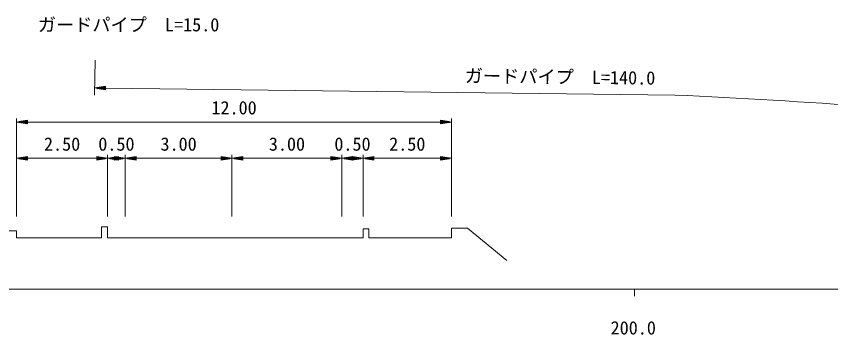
# Model space of a CAD drawing. Units: millimetres, scale not verified. Extents: x 40000 to 680000, y 20000 to 380000.
# Drawn here: x 182916 to 295022, y 198715 to 242557 of the extents above; entities that cross this region are included whole.
import ezdxf
from ezdxf.enums import TextEntityAlignment as Align

# ---------------------------------------------------------------- set-up
doc = ezdxf.new("R2010")
doc.units = ezdxf.units.MM
doc.header["$LTSCALE"] = 1000
for name, color, linetype, lineweight in [('M-BGD', 7, 'Continuous', 13), ('M-STR-HTXT', 7, 'Continuous', 13), ('M-TTL-BAND', 7, 'Continuous', 13)]:
    doc.layers.add(name, color=color, linetype=linetype, lineweight=lineweight)
doc.styles.add('ＭＳ ゴシック', font='')
doc.styles.get('ＭＳ ゴシック').set_extended_font_data('MS Gothic')

msp = doc.modelspace()

# ---------------------------------------------------------------- linework, layer by layer
at = {"layer": 'M-BGD'}
msp.add_lwpolyline([(175854, 209094), (180754, 213000), (182956, 213000), (182956, 212041), (194639, 212041), (194639, 213568), (195492, 213568), (195492, 212041), (230648, 212041), (230648, 213284), (231447, 213284), (231447, 212041), (242828, 212041), (242828, 213373), (245030, 213373), (250428, 208934)], dxfattribs=at)
at = {"layer": 'M-STR-HTXT'}
for p, q in [((193759, 236534), (193700, 231684)), ((193712, 232684), (195215, 232916)), ((193712, 232684), (195209, 232416)), ((193712, 232684), (195212, 232666)), ((195212, 232616), (194012, 232631)), ((195213, 232716), (194013, 232731)), ((194311, 232577), (195211, 232566)), ((194313, 232777), (195213, 232766)), ((195210, 232516), (194610, 232523)), ((195214, 232816), (194614, 232823)), ((194910, 232470), (195210, 232466)), ((194915, 232870), (195215, 232866)), ((195209, 232416), (195215, 232916)), ((195212, 232666), (273577, 231713)), ((182956, 215000), (182956, 228500)), ((182956, 228000), (184456, 228250)), ((182956, 228000), (184456, 227750)), ((182956, 228000), (184456, 228000)), ((184456, 228050), (183256, 228050)), ((184456, 227950), (183256, 227950)), ((183556, 228100), (184456, 228100)), ((183556, 227900), (184456, 227900)), ((184456, 228150), (183856, 228150)), ((184456, 227850), (183856, 227850)), ((184156, 228200), (184456, 228200)), ((184156, 227800), (184456, 227800)), ((184456, 227750), (184456, 228250)), ((184456, 228000), (195492, 228000)), ((195492, 228000), (197906, 228000)), ((197906, 228000), (212608, 228000)), ((212608, 228000), (227736, 228000)), ((227736, 228000), (230648, 228000)), ((230648, 228000), (241328, 228000)), ((242828, 228000), (241328, 228250)), ((241328, 228250), (241328, 227750)), ((241628, 228200), (241328, 228200)), ((241328, 228150), (241928, 228150)), ((242228, 228100), (241328, 228100)), ((241328, 228050), (242528, 228050)), ((242828, 228000), (241328, 227750)), ((242828, 228000), (241328, 228000)), ((241328, 227950), (242528, 227950)), ((242228, 227900), (241328, 227900)), ((241328, 227850), (241928, 227850)), ((241628, 227800), (241328, 227800)), ((242828, 215000), (242828, 228500)), ((182956, 223000), (184456, 223250)), ((183556, 223100), (184456, 223100)), ((184456, 223150), (183856, 223150)), ((184156, 223200), (184456, 223200)), ((184456, 222750), (184456, 223250)), ((195492, 223000), (193992, 223250)), ((193992, 223250), (193992, 222750)), ((194292, 223200), (193992, 223200)), ((193992, 223150), (194592, 223150)), ((194892, 223100), (193992, 223100)), ((195492, 215000), (195492, 223500)), ((195492, 223000), (196992, 223250)), ((196092, 223100), (196992, 223100)), ((196992, 223150), (196392, 223150)), ((197906, 223000), (196406, 223250)), ((196406, 223250), (196406, 222750)), ((196706, 223200), (196406, 223200)), ((196406, 223150), (197006, 223150)), ((197306, 223100), (196406, 223100)), ((196692, 223200), (196992, 223200)), ((196992, 222750), (196992, 223250)), ((197906, 215000), (197906, 223500)), ((197906, 223000), (199406, 223250)), ((198506, 223100), (199406, 223100)), ((199406, 223150), (198806, 223150)), ((199106, 223200), (199406, 223200)), ((199406, 222750), (199406, 223250)), ((212608, 223000), (211108, 223250)), ((211108, 223250), (211108, 222750)), ((211408, 223200), (211108, 223200)), ((211108, 223150), (211708, 223150)), ((212008, 223100), (211108, 223100)), ((212608, 215000), (212608, 223500)), ((212608, 223000), (214108, 223250)), ((213208, 223100), (214108, 223100)), ((214108, 223150), (213508, 223150)), ((213808, 223200), (214108, 223200)), ((214108, 222750), (214108, 223250)), ((227736, 223000), (226236, 223250)), ((226236, 223250), (226236, 222750)), ((226536, 223200), (226236, 223200)), ((226236, 223150), (226836, 223150)), ((227136, 223100), (226236, 223100)), ((227736, 215000), (227736, 223500)), ((227736, 223000), (229236, 223250)), ((228336, 223100), (229236, 223100)), ((229236, 223150), (228636, 223150)), ((228936, 223200), (229236, 223200)), ((230648, 223000), (229148, 223250)), ((229148, 223250), (229148, 222750)), ((229448, 223200), (229148, 223200)), ((229148, 223150), (229748, 223150)), ((230048, 223100), (229148, 223100)), ((229236, 222750), (229236, 223250)), ((230648, 215000), (230648, 223500)), ((230648, 223000), (232148, 223250)), ((231248, 223100), (232148, 223100)), ((232148, 223150), (231548, 223150)), ((231848, 223200), (232148, 223200)), ((232148, 222750), (232148, 223250)), ((242828, 223000), (241328, 223250)), ((241328, 223250), (241328, 222750)), ((241628, 223200), (241328, 223200)), ((241328, 223150), (241928, 223150)), ((242228, 223100), (241328, 223100)), ((182956, 223000), (184456, 222750)), ((182956, 223000), (184456, 223000)), ((184456, 223050), (183256, 223050)), ((184456, 222950), (183256, 222950)), ((183556, 222900), (184456, 222900)), ((184456, 222850), (183856, 222850)), ((184156, 222800), (184456, 222800)), ((184456, 223000), (193992, 223000)), ((193992, 223050), (195192, 223050)), ((195492, 223000), (193992, 222750)), ((195492, 223000), (193992, 223000)), ((193992, 222950), (195192, 222950)), ((194892, 222900), (193992, 222900)), ((193992, 222850), (194592, 222850)), ((194292, 222800), (193992, 222800)), ((195492, 223000), (196992, 222750)), ((195492, 223000), (196992, 223000)), ((196992, 223050), (195792, 223050)), ((196992, 222950), (195792, 222950)), ((196092, 222900), (196992, 222900)), ((196992, 222850), (196392, 222850)), ((196406, 223050), (197606, 223050)), ((197906, 223000), (196406, 222750)), ((197906, 223000), (196406, 223000)), ((196406, 222950), (197606, 222950)), ((197306, 222900), (196406, 222900)), ((196406, 222850), (197006, 222850)), ((196706, 222800), (196406, 222800)), ((196692, 222800), (196992, 222800)), ((197906, 223000), (199406, 222750)), ((197906, 223000), (199406, 223000)), ((199406, 223050), (198206, 223050)), ((199406, 222950), (198206, 222950)), ((198506, 222900), (199406, 222900)), ((199406, 222850), (198806, 222850)), ((199106, 222800), (199406, 222800)), ((199406, 223000), (211108, 223000)), ((211108, 223050), (212308, 223050)), ((212608, 223000), (211108, 222750)), ((212608, 223000), (211108, 223000)), ((211108, 222950), (212308, 222950)), ((212008, 222900), (211108, 222900)), ((211108, 222850), (211708, 222850)), ((211408, 222800), (211108, 222800)), ((212608, 223000), (214108, 222750)), ((212608, 223000), (214108, 223000)), ((214108, 223050), (212908, 223050)), ((214108, 222950), (212908, 222950)), ((213208, 222900), (214108, 222900)), ((214108, 222850), (213508, 222850)), ((213808, 222800), (214108, 222800)), ((214108, 223000), (226236, 223000)), ((226236, 223050), (227436, 223050)), ((227736, 223000), (226236, 222750)), ((227736, 223000), (226236, 223000)), ((226236, 222950), (227436, 222950)), ((227136, 222900), (226236, 222900)), ((226236, 222850), (226836, 222850)), ((226536, 222800), (226236, 222800)), ((227736, 223000), (229236, 222750)), ((227736, 223000), (229236, 223000)), ((229236, 223050), (228036, 223050)), ((229236, 222950), (228036, 222950)), ((228336, 222900), (229236, 222900)), ((229236, 222850), (228636, 222850)), ((228936, 222800), (229236, 222800)), ((229148, 223050), (230348, 223050)), ((230648, 223000), (229148, 222750)), ((230648, 223000), (229148, 223000)), ((229148, 222950), (230348, 222950)), ((230048, 222900), (229148, 222900)), ((229148, 222850), (229748, 222850)), ((229448, 222800), (229148, 222800)), ((230648, 223000), (232148, 222750)), ((230648, 223000), (232148, 223000)), ((232148, 223050), (230948, 223050)), ((232148, 222950), (230948, 222950)), ((231248, 222900), (232148, 222900)), ((232148, 222850), (231548, 222850)), ((231848, 222800), (232148, 222800)), ((232148, 223000), (241328, 223000)), ((241328, 223050), (242528, 223050)), ((242828, 223000), (241328, 222750)), ((242828, 223000), (241328, 223000)), ((241328, 222950), (242528, 222950)), ((242228, 222900), (241328, 222900)), ((241328, 222850), (241928, 222850)), ((241628, 222800), (241328, 222800))]:
    msp.add_line(p, q, dxfattribs=at)
msp.add_arc((219809, -914331), 1147305, 84.61279, 87.31388, dxfattribs=at)
at = {"layer": 'M-TTL-BAND'}
for p, q in [((40000, 205000), (579000, 205000)), ((268000, 205000), (268000, 204000))]:
    msp.add_line(p, q, dxfattribs=at)

# ---------------------------------------------------------------- texts
at = {"layer": 'M-STR-HTXT', "style": 'ＭＳ ゴシック'}
for s, p in [('ガードパイプ  L=15.0', (198376, 239929)), ('12.00', (212892, 228500)), ('2.50', (189224, 223500)), ('0.50', (196699, 223500)), ('3.00', (205257, 223500)), ('3.00', (220172, 223500)), ('0.50', (229192, 223500)), ('2.50', (236738, 223500))]:
    msp.add_text(s, height=1833, dxfattribs=at).set_placement(p, align=Align.BOTTOM_CENTER)
msp.add_text('ガードパイプ  L=140.0', height=1833, rotation=359.304, dxfattribs=at).set_placement((257747, 232752), align=Align.BOTTOM_CENTER)
at = {"layer": 'M-TTL-BAND', "style": 'ＭＳ ゴシック'}
msp.add_text('200.0', height=1833, dxfattribs=at).set_placement((267844, 198195), align=Align.BOTTOM_CENTER)

doc.saveas('drawing.dxf')
